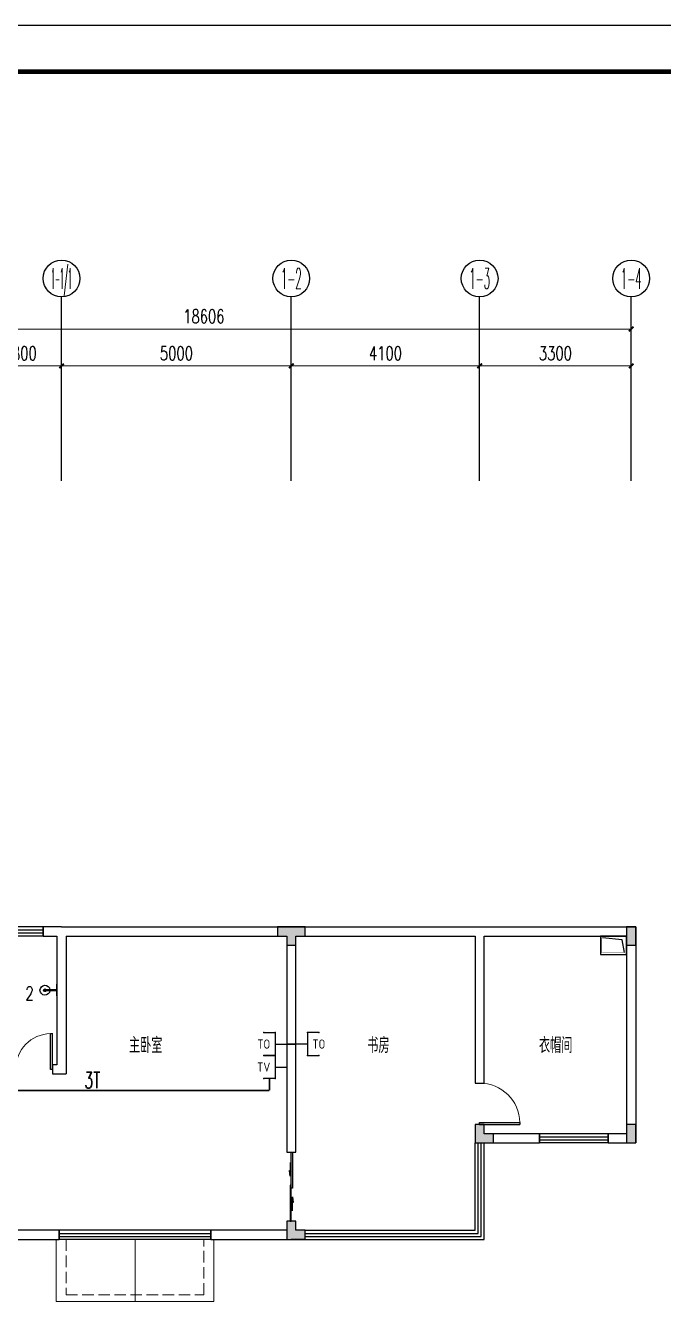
# Model space of a CAD drawing. Extents: x -7085 to 604621, y -1107727 to 606871.
# Drawn here: x 117884 to 131767, y 406450 to 434324 of the extents above; entities that cross this region are included whole.
import ezdxf
from ezdxf.enums import TextEntityAlignment as Align

# ---------------------------------------------------------------- set-up
doc = ezdxf.new("R2010")
doc.units = 0
doc.header["$LTSCALE"] = 1000
doc.header["$MEASUREMENT"] = 0
doc.linetypes.add('DASH', pattern=[0.35, 0.25, -0.1])
for name, color, linetype in [('A-DOOR', 141, 'Continuous'), ('A-FLOR-SPCL', 223, 'Continuous'), ('A-WALL-BRIC', 41, 'Continuous'), ('A-WALL-SURF', 253, 'Continuous'), ('AXIS', 3, 'Continuous'), ('AXIS_TEXT', 7, 'Continuous'), ('CURTWALL', 4, 'Continuous'), ('EQUIP-通讯', 3, 'Continuous'), ('G_COL_墙柱_', 4, 'Continuous'), ('PUB_DIM', 3, 'Continuous'), ('PUB_TEXT', 7, 'Continuous'), ('TEL_TEXT', 7, 'Continuous'), ('TEL_TITLE', 7, 'Continuous'), ('WALL-PARAPET', 6, 'Continuous'), ('WIRE-通讯', 4, 'Continuous')]:
    doc.layers.add(name, color=color, linetype=linetype)
doc.layers.add('建筑底图', color=8, linetype='Continuous', lineweight=5)
doc.styles.add('_TCH_AXIS', font='COMPLEX', dxfattribs={"bigfont": 'GBCBIG'})
doc.styles.add('_TCH_DIM', font='SIMPLEX', dxfattribs={"bigfont": 'GBCBIG'})
doc.styles.add('_TCH_DIM_T3', font='SIMPLEX', dxfattribs={"width": 0.705882, "bigfont": 'GBCBIG'})
doc.styles.add('_TEL_ATTDEF', font='GBENOR', dxfattribs={"width": 0.8, "height": 3, "bigfont": 'GBCBIG'})
doc.styles.add('_TEL_DIM', font='SIMPLEX', dxfattribs={"width": 0.8, "height": 3.5, "bigfont": 'HZTXT'})
doc.styles.add('COMPLEX', font='COMPLEX')
doc.dimstyles.new('_TCH_ARCH&&100', dxfattribs={"dimtxt": 297.5, "dimasz": 100, "dimexe": 250, "dimexo": 300, "dimgap": 126.25, "dimtad": 1, "dimdec": 0, "dimzin": 0, "dimdsep": 46, "dimtxsty": '_TCH_DIM_T3', "dimblk": 'ARCHTICK', "dimcen": 0.09, "dimclrt": 7, "dimazin": 2, "dimtfac": 1, "dimtdec": 0, "dimtix": 1, "dimtmove": 2, "dimatfit": 3, "dimfxl": 0, "dimtolj": 1, "dimtzin": 0, "dimarcsym": 0})

# ---------------------------------------------------------------- blocks, each defined once
blk = doc.blocks.new('A$C3F1816BB')
at = {"layer": 'A-FLOR-SPCL', "color": 0}
blk.add_lwpolyline([(400, 0), (0, 0), (0, 570), (400, 570)], close=True, dxfattribs=at)
blk.add_lwpolyline([(400, 0), (0, 0), (0, 570), (400, 570)], close=True, dxfattribs=at)
at = {"layer": 'A-FLOR-SPCL', "color": 0, "const_width": 3}
for points in [[(370, 30), (30, 30), (30, 540), (370, 540)], [(357, 43), (43, 43), (43, 527), (357, 527)]]:
    blk.add_lwpolyline(points, close=True, dxfattribs=at)
at = {"layer": 'A-FLOR-SPCL', "color": 0}
blk.add_lwpolyline([(357, 43), (85, 94), (43, 527)], dxfattribs=at)
blk = doc.blocks.new('$plan$00002939')
at = {"layer": 'A-FLOR-SPCL', "color": 0}
blk.add_line((-10, 0), (10, 0), dxfattribs=at)
for points in [[(-124, 0), (133, 0)], [(-10, 0), (-10, -263)], [(10, 0), (10, -263)]]:
    blk.add_lwpolyline(points, dxfattribs=at)
for centre, radius, start, end in [((0, -262), 108, 95.306, 84.694), ((0, -262), 28.3, 110.6725, 69.3275), ((0, -260), 10.5, 197.2381, 342.7619)]:
    blk.add_arc(centre, radius, start, end, dxfattribs=at)
blk = doc.blocks.new('COL')
at = {"layer": 'A-WALL-SURF'}
for points in [[(-14, -141), (-168, -268), (-295, -114), (14, 141), (268, -168), (114, -295)], [(1903, -2150), (1712, -1918), (1558, -2046), (1808, -2350), (2203, -2350), (2203, -2150)], [(6162, -2350), (6162, -2550), (6362, -2550), (6362, -2150), (5962, -2150), (5962, -2350)], [(1739, -3679), (1784, -3383), (1586, -3353), (1527, -3738), (1775, -4038), (1929, -3911)], [(-4769, -3804), (-5078, -4059), (-4823, -4367), (-4669, -4240), (-4796, -4086), (-4642, -3959)], [(-2442, -6940), (-2288, -6813), (-2161, -6967), (-2315, -7094), (-2188, -7249), (-2342, -7376), (-2596, -7067)], [(4162, -8937), (4362, -8937), (4362, -9837), (4162, -9837)], [(-279, -9563), (-124, -9436), (-252, -9282), (-406, -9409), (-533, -9254), (-688, -9382), (-433, -9690)], [(6362, -10950), (6362, -10750), (6162, -10750), (6162, -11150), (6562, -11150), (6562, -10950)], [(13162, -11150), (13362, -11150), (13362, -10950), (12762, -10950), (12762, -11150), (12962, -11150), (12962, -11350), (13162, -11350)], [(20562, -10950), (20362, -10950), (20362, -11350), (20562, -11350)], [(1757, -12032), (1912, -11904), (1784, -11750), (1630, -11877), (1503, -11723), (1349, -11850), (1603, -12159)], [(17262, -15450), (17262, -15250), (17062, -15250), (17062, -15650), (17462, -15650), (17462, -15450)], [(20562, -15250), (20362, -15250), (20362, -15650), (20562, -15650)], [(6054, -17241), (5900, -17368), (6215, -17750), (6615, -17750), (6615, -17550), (6309, -17550)], [(12962, -17350), (12962, -17750), (13362, -17750), (13362, -17550), (13162, -17550), (13162, -17350)]]:
    blk.add_hatch(color=0, dxfattribs=at).paths.add_polyline_path(points)
at = {"layer": 'G_COL_墙柱_', "color": 0}
for points in [[(-14, -141), (-168, -268), (-295, -114), (14, 141), (268, -168), (114, -295), (-14, -141)], [(1739, -3679), (1784, -3383), (1586, -3353), (1527, -3738), (1775, -4038), (1929, -3911), (1739, -3679)]]:
    blk.add_lwpolyline(points, dxfattribs=at)
at = {"layer": 'G_COL_墙柱_', "color": 0, "extrusion": (0, 0, -1)}
blk.add_lwpolyline([(-1903, -2150), (-1712, -1918), (-1558, -2046), (-1808, -2350), (-2203, -2350), (-2203, -2150)], close=True, dxfattribs=at)
at = {"layer": 'G_COL_墙柱_', "color": 0}
for points in [[(6162, -2350), (6162, -2550), (6362, -2550), (6362, -2150), (5962, -2150), (5962, -2350)], [(-4769, -3804), (-5078, -4059), (-4823, -4367), (-4669, -4240), (-4796, -4086), (-4642, -3959)], [(-2442, -6940), (-2288, -6813), (-2161, -6967), (-2315, -7094), (-2188, -7249), (-2342, -7376), (-2596, -7067), (-2442, -6940)], [(4162, -8937), (4362, -8937), (4362, -9837), (4162, -9837)], [(-279, -9563), (-124, -9436), (-252, -9282), (-406, -9409), (-533, -9254), (-688, -9382), (-433, -9690), (-279, -9563)], [(6362, -10950), (6362, -10750), (6162, -10750), (6162, -11150), (6562, -11150), (6562, -10950)], [(13162, -11150), (13362, -11150), (13362, -10950), (12762, -10950), (12762, -11150), (12962, -11150), (12962, -11350), (13162, -11350)], [(20562, -10950), (20362, -10950), (20362, -11350), (20562, -11350)], [(1757, -12032), (1912, -11904), (1784, -11750), (1630, -11877), (1503, -11723), (1349, -11850), (1603, -12159), (1757, -12032)], [(17262, -15450), (17262, -15250), (17062, -15250), (17062, -15650), (17462, -15650), (17462, -15450)], [(20562, -15250), (20362, -15250), (20362, -15650), (20562, -15650)], [(6054, -17241), (5900, -17368), (6215, -17750), (6615, -17750), (6615, -17550), (6309, -17550)], [(12962, -17350), (12962, -17750), (13362, -17750), (13362, -17550), (13162, -17550), (13162, -17350)]]:
    blk.add_lwpolyline(points, close=True, dxfattribs=at)
blk = doc.blocks.new('_AXISO')
blk.add_circle((0, 0), 0.5)
at = {"layer": 'AXIS_TEXT', "style": 'COMPLEX', "width": 1.041667}
blk.add_attdef('A', text='', height=0.56, dxfattribs=at).set_placement((-0.25, -0.28), (0.25, -0.28), align=Align.FIT)
blk = doc.blocks.new('$WINLIB2D$00000001')
at = {"color": 0}
for points in [[(-0.5, 0.5), (-0.5, -0.5)], [(-0.5, 0.5), (0.5, 0.5)], [(0.5, -0.5), (0.5, 0.5)], [(0.5, 0.1667), (-0.5, 0.1667)], [(0.5, -0.1667), (-0.5, -0.1667)], [(-0.5, -0.5), (0.5, -0.5)]]:
    blk.add_lwpolyline(points, dxfattribs=at)
blk = doc.blocks.new('$DorLib2D$00000001')
at = {"color": 0}
for p, q in [((0.45, 0.975), (0.5, 0.975)), ((0.45, 0), (0.45, 0.975)), ((0.5, 0), (0.5, 0.975)), ((0.5, 0), (0.45, 0))]:
    blk.add_line(p, q, dxfattribs=at)
at = {"color": 0, "lineweight": 13}
blk.add_arc((0.475, 0), 0.975, 91.4693, 180, dxfattribs=at)
blk = doc.blocks.new('$DorLib2D$00000131')
at = {"color": 0, "linetype": 'Continuous'}
for p, q in [((0.15, 0.125), (0.232, 0.197)), ((0.232, 0.197), (0.232, 0.125)), ((-0.5, 0.125), (-0.5, 0)), ((0.019, 0.125), (-0.5, 0.125)), ((-0.5, 0), (0.019, 0)), ((-0.024, 0), (0.5, 0)), ((-0.024, -0.125), (-0.024, 0)), ((0.019, 0), (0.019, 0.125)), ((0.35, 0.125), (0.15, 0.125)), ((0.5, 0), (0.5, -0.125)), ((-0.35, -0.125), (-0.15, -0.125)), ((-0.232, -0.197), (-0.232, -0.125)), ((-0.15, -0.125), (-0.232, -0.197)), ((0.5, -0.125), (-0.024, -0.125))]:
    blk.add_line(p, q, dxfattribs=at)
blk = doc.blocks.new('_ArchTick')
at = {"color": 0, "linetype": 'ByBlock', "const_width": 0.4}
blk.add_lwpolyline([(-0.5, -0.5), (0.5, 0.5)], dxfattribs=at)
blk = doc.blocks.new('*D1648')
at = {"layer": 'Defpoints', "color": 0}
for p in [(118667, 478457), (116867, 475957), (118667, 475957)]:
    blk.add_point(p, dxfattribs=at)
at = {"layer": 'PUB_DIM', "color": 0, "lineweight": -2}
for p, q in [((116867, 476257), (116867, 478707)), ((118667, 476257), (118667, 478707)), ((116867, 478457), (118667, 478457))]:
    blk.add_line(p, q, dxfattribs=at)
at = {"layer": 'PUB_DIM', "color": 0, "lineweight": -2, "xscale": 100, "yscale": 100, "zscale": 100, "rotation": 180}
blk.add_blockref('_ArchTick', (116867, 478457), dxfattribs=at)
at = {"layer": 'PUB_DIM', "color": 0, "lineweight": -2, "xscale": 100, "yscale": 100, "zscale": 100}
blk.add_blockref('_ArchTick', (118667, 478457), dxfattribs=at)
at = {"layer": 'PUB_DIM', "color": 7, "insert": (117767, 478732), "char_height": 297.5, "attachment_point": 5, "style": '_TCH_DIM_T3'}
blk.add_mtext('\\A1;1800', dxfattribs=at)
blk = doc.blocks.new('*D1649')
at = {"layer": 'Defpoints', "color": 0}
for p in [(123667, 478457), (118667, 475957), (123667, 475957)]:
    blk.add_point(p, dxfattribs=at)
at = {"layer": 'PUB_DIM', "color": 0, "lineweight": -2}
for p, q in [((118667, 476257), (118667, 478707)), ((123667, 476257), (123667, 478707)), ((118667, 478457), (123667, 478457))]:
    blk.add_line(p, q, dxfattribs=at)
at = {"layer": 'PUB_DIM', "color": 0, "lineweight": -2, "xscale": 100, "yscale": 100, "zscale": 100, "rotation": 180}
blk.add_blockref('_ArchTick', (118667, 478457), dxfattribs=at)
at = {"layer": 'PUB_DIM', "color": 0, "lineweight": -2, "xscale": 100, "yscale": 100, "zscale": 100}
blk.add_blockref('_ArchTick', (123667, 478457), dxfattribs=at)
at = {"layer": 'PUB_DIM', "color": 7, "insert": (121167, 478732), "char_height": 297.5, "attachment_point": 5, "style": '_TCH_DIM_T3'}
blk.add_mtext('\\A1;5000', dxfattribs=at)
blk = doc.blocks.new('*D1650')
at = {"layer": 'Defpoints', "color": 0}
for p in [(127767, 478457), (123667, 475957), (127767, 475957)]:
    blk.add_point(p, dxfattribs=at)
at = {"layer": 'PUB_DIM', "color": 0, "lineweight": -2}
for p, q in [((123667, 476257), (123667, 478707)), ((127767, 476257), (127767, 478707)), ((123667, 478457), (127767, 478457))]:
    blk.add_line(p, q, dxfattribs=at)
at = {"layer": 'PUB_DIM', "color": 0, "lineweight": -2, "xscale": 100, "yscale": 100, "zscale": 100, "rotation": 180}
blk.add_blockref('_ArchTick', (123667, 478457), dxfattribs=at)
at = {"layer": 'PUB_DIM', "color": 0, "lineweight": -2, "xscale": 100, "yscale": 100, "zscale": 100}
blk.add_blockref('_ArchTick', (127767, 478457), dxfattribs=at)
at = {"layer": 'PUB_DIM', "color": 7, "insert": (125717, 478732), "char_height": 297.5, "attachment_point": 5, "style": '_TCH_DIM_T3'}
blk.add_mtext('\\A1;4100', dxfattribs=at)
blk = doc.blocks.new('*D1651')
at = {"layer": 'Defpoints', "color": 0}
for p in [(131067, 478457), (127767, 475957), (131067, 475957)]:
    blk.add_point(p, dxfattribs=at)
at = {"layer": 'PUB_DIM', "color": 0, "lineweight": -2}
for p, q in [((127767, 476257), (127767, 478707)), ((131067, 476257), (131067, 478707)), ((127767, 478457), (131067, 478457))]:
    blk.add_line(p, q, dxfattribs=at)
at = {"layer": 'PUB_DIM', "color": 0, "lineweight": -2, "xscale": 100, "yscale": 100, "zscale": 100, "rotation": 180}
blk.add_blockref('_ArchTick', (127767, 478457), dxfattribs=at)
at = {"layer": 'PUB_DIM', "color": 0, "lineweight": -2, "xscale": 100, "yscale": 100, "zscale": 100}
blk.add_blockref('_ArchTick', (131067, 478457), dxfattribs=at)
at = {"layer": 'PUB_DIM', "color": 7, "insert": (129417, 478732), "char_height": 297.5, "attachment_point": 5, "style": '_TCH_DIM_T3'}
blk.add_mtext('\\A1;3300', dxfattribs=at)
blk = doc.blocks.new('*D1652')
at = {"layer": 'Defpoints', "color": 0}
for p in [(131067, 479257), (112461, 475957), (131067, 475957)]:
    blk.add_point(p, dxfattribs=at)
at = {"layer": 'PUB_DIM', "color": 0, "lineweight": -2}
for p, q in [((112461, 476257), (112461, 479507)), ((131067, 476257), (131067, 479507)), ((112461, 479257), (131067, 479257))]:
    blk.add_line(p, q, dxfattribs=at)
at = {"layer": 'PUB_DIM', "color": 0, "lineweight": -2, "xscale": 100, "yscale": 100, "zscale": 100, "rotation": 180}
blk.add_blockref('_ArchTick', (112461, 479257), dxfattribs=at)
at = {"layer": 'PUB_DIM', "color": 0, "lineweight": -2, "xscale": 100, "yscale": 100, "zscale": 100}
blk.add_blockref('_ArchTick', (131067, 479257), dxfattribs=at)
at = {"layer": 'PUB_DIM', "color": 7, "insert": (121764, 479532), "char_height": 297.5, "attachment_point": 5, "style": '_TCH_DIM_T3'}
blk.add_mtext('\\A1;18606', dxfattribs=at)
blk = doc.blocks.new('$equip$00001847')
for p, q in [((-0.5, 0.499), (-0.5, 0.999)), ((0.5, 0.999), (0.5, 0.499)), ((0.5, 0.499), (-0.5, 0.499)), ((0, 0.5), (0, 0))]:
    blk.add_line(p, q)
for p in [(-0.5, 0.999), (0.5, 0.999), (-0.5, 0.499), (0, 0), (0.5, 0.499)]:
    blk.add_point(p)
at = {"color": 7, "style": '_TEL_DIM'}
blk.add_attdef('$TEXT$', text='', height=0.4, dxfattribs=at).set_placement((0, 0.999), align=Align.MIDDLE_CENTER)
at = {"color": 7, "style": '_TEL_DIM', "flags": 1}
blk.add_attdef('A', text='', height=0.00002, dxfattribs=at).set_placement((0, 0), align=Align.MIDDLE_CENTER)
blk = doc.blocks.new('$equip$00001802')
for p, q in [((-0.5, 0.499), (-0.5, 0.999)), ((0.5, 0.999), (0.5, 0.499)), ((0.5, 0.499), (-0.5, 0.499)), ((0, 0.5), (0, 0))]:
    blk.add_line(p, q)
for p in [(-0.5, 0.999), (0.5, 0.999), (-0.5, 0.499), (0, 0), (0.5, 0.499)]:
    blk.add_point(p)
at = {"color": 7, "style": '_TEL_DIM'}
blk.add_attdef('$TEXT$', text='', height=0.4, dxfattribs=at).set_placement((0, 0.999), align=Align.MIDDLE_CENTER)
at = {"color": 7, "style": '_TEL_DIM', "flags": 1}
blk.add_attdef('A', text='', height=0.00002, dxfattribs=at).set_placement((0, 0), align=Align.MIDDLE_CENTER)
blk = doc.blocks.new('WC')
at = {"color": 8}
for points in [[(121984.5, 459457.3), (121984.5, 458107.3), (118550.5, 458107.3), (118550.5, 459457.3)], [(120267.5, 458107.3), (120267.5, 459457.3)]]:
    blk.add_lwpolyline(points, dxfattribs=at)
at = {"color": 8, "linetype": 'DASH'}
blk.add_lwpolyline([(118767.5, 459457.3), (118767.5, 458257.3), (121767.5, 458257.3), (121767.5, 459457.3)], dxfattribs=at)
at = {"layer": 'A-WALL-BRIC', "color": 8}
for p, q in [((118667.5, 466257.3), (118267.5, 466257.3)), ((118267.5, 466257.3), (118267.5, 466057.3)), ((118267.5, 466057.3), (118567.5, 466057.3)), ((118567.5, 466057.3), (118567.5, 463257.3)), ((118667.5, 466257.3), (123667.5, 466257.3)), ((118767.5, 466057.3), (118767.5, 463057.3)), ((118767.5, 466057.3), (123567.5, 466057.3)), ((123567.5, 466057.3), (123567.5, 461357.3)), ((123667.5, 466257.3), (127767.5, 466257.3)), ((123767.5, 466057.3), (127667.5, 466057.3)), ((123767.5, 461357.3), (123767.5, 466057.3)), ((127667.5, 466057.3), (127667.5, 462857.3)), ((127767.5, 466257.3), (131167.5, 466257.3)), ((127867.5, 466057.3), (130967.5, 466057.3)), ((127867.5, 462857.3), (127867.5, 466057.3)), ((130967.5, 466057.3), (130967.5, 461757.3)), ((131167.5, 466257.3), (131167.5, 461557.3)), ((118567.5, 463257.3), (118467.5, 463257.3)), ((118467.5, 463257.3), (118467.5, 463057.3)), ((118467.5, 463057.3), (118767.5, 463057.3)), ((127667.5, 462857.3), (127867.5, 462857.3)), ((127867.5, 461957.3), (127667.5, 461957.3)), ((127667.5, 461957.3), (127667.5, 461557.3)), ((127867.5, 461757.3), (127867.5, 461957.3)), ((129067.5, 461757.3), (127867.5, 461757.3)), ((129067.5, 461557.3), (129067.5, 461757.3)), ((130967.5, 461757.3), (130567.5, 461757.3)), ((130567.5, 461757.3), (130567.5, 461557.3)), ((123567.5, 461357.3), (123767.5, 461357.3)), ((127667.5, 461557.3), (129067.5, 461557.3)), ((130567.5, 461557.3), (131167.5, 461557.3)), ((118617.5, 459657.3), (116967.5, 459657.3)), ((118617.5, 459457.3), (118617.5, 459657.3)), ((123567.5, 459657.3), (121917.5, 459657.3)), ((121917.5, 459657.3), (121917.5, 459457.3)), ((123767.5, 459857.3), (123567.5, 459857.3)), ((123567.5, 459857.3), (123567.5, 459657.3)), ((123767.5, 459657.3), (123767.5, 459857.3)), ((123967.5, 459657.3), (123767.5, 459657.3)), ((123967.5, 459457.3), (123967.5, 459657.3)), ((116820.3, 459457.3), (118617.5, 459457.3)), ((121917.5, 459457.3), (123667.5, 459457.3)), ((123967.5, 459457.3), (123667.5, 459457.3))]:
    blk.add_line(p, q, dxfattribs=at)
at = {"layer": 'AXIS', "color": 8}
for p, q in [((118667.5, 475957.3), (118667.5, 479957.3)), ((123667.5, 475957.3), (123667.5, 479957.3)), ((127767.5, 475957.3), (127767.5, 479957.3)), ((131067.5, 475957.3), (131067.5, 479957.3))]:
    blk.add_line(p, q, dxfattribs=at)
at = {"layer": 'CURTWALL', "color": 8}
for p, q in [((127667.5, 459657.3), (127667.5, 461557.3)), ((127734.2, 459590.6), (127734.2, 461557.3)), ((127800.8, 459524), (127800.8, 461557.3)), ((127867.5, 459457.3), (127867.5, 461557.3)), ((123967.5, 459657.3), (127667.5, 459657.3)), ((123967.5, 459590.6), (127734.2, 459590.6)), ((123967.5, 459524), (127800.8, 459524)), ((123967.5, 459457.3), (127867.5, 459457.3))]:
    blk.add_line(p, q, dxfattribs=at)
at = {"layer": 'A-DOOR', "color": 8, "zscale": 200}
for name, p, xscale, yscale, rotation in [('$WINLIB2D$00000001', (117817.5, 466157.3), -900, -200, 1.482245913631191e-11), ('$DorLib2D$00000001', (118067.5, 463157.3), 800, 800, 1.482245913631239e-11), ('$DorLib2D$00000001', (127767.5, 462407.3), -900, -900, 90), ('$WINLIB2D$00000001', (129817.5, 461657.3), 1500, 200, 180), ('$DorLib2D$00000131', (123667.5, 460607.3), 1500, 200, 90), ('$WINLIB2D$00000001', (120267.5, 459557.3), 3300, 200, 180)]:
    blk.add_blockref(name, p, dxfattribs=dict(at, xscale=xscale, yscale=yscale, rotation=rotation))
at = {"layer": 'A-FLOR-SPCL', "color": 8, "linetype": 'Continuous', "xscale": -1}
for name, p, rotation in [('A$C3F1816BB', (130967.5, 466057.3), 90), ('$plan$00002939', (118567.5, 464878.5), 269.9999999999953)]:
    blk.add_blockref(name, p, dxfattribs=dict(at, rotation=rotation))
at = {"layer": 'AXIS', "color": 8}
ref = blk.add_blockref('_AXISO', (118667.5, 480357.3), dxfattribs=dict(at, xscale=800, yscale=800, zscale=800))
ref.add_attrib('A', '1-1/1', dxfattribs={"layer": 'AXIS_TEXT', "color": 8, "height": 452.55, "style": '_TCH_AXIS', "width": 0.241379}).set_placement((118441.2, 480131), (118893.8, 480131), align=Align.FIT)
ref = blk.add_blockref('_AXISO', (123667.5, 480357.3), dxfattribs=dict(at, xscale=800, yscale=800, zscale=800))
ref.add_attrib('A', '1-2', dxfattribs={"layer": 'AXIS_TEXT', "color": 8, "height": 452.55, "style": '_TCH_AXIS', "width": 0.381818}).set_placement((123441.2, 480131), (123893.8, 480131), align=Align.FIT)
ref = blk.add_blockref('_AXISO', (127767.5, 480357.3), dxfattribs=dict(at, xscale=800, yscale=800, zscale=800))
ref.add_attrib('A', '1-3', dxfattribs={"layer": 'AXIS_TEXT', "color": 8, "height": 452.55, "style": '_TCH_AXIS', "width": 0.381818}).set_placement((127541.2, 480131), (127993.8, 480131), align=Align.FIT)
ref = blk.add_blockref('_AXISO', (131067.5, 480357.3), dxfattribs=dict(at, xscale=800, yscale=800, zscale=800))
ref.add_attrib('A', '1-4', dxfattribs={"layer": 'AXIS_TEXT', "color": 8, "height": 452.55, "style": '_TCH_AXIS', "width": 0.368421}).set_placement((130841.2, 480131), (131293.8, 480131), align=Align.FIT)
at = {"layer": 'WALL-PARAPET', "color": 8}
blk.add_blockref('COL', (110605.8, 477207), dxfattribs=at)
at = {"layer": 'PUB_TEXT', "color": 8, "style": '_TCH_DIM', "width": 0.705882}
blk.add_text('2', height=297.5, dxfattribs=at).set_placement((117879.5, 464661.6))
at = {"layer": 'PUB_TEXT', "color": 8, "style": '_TCH_DIM'}
for s, p in [('主卧室', (120133.7, 463511.7)), ('书房', (125320.3, 463511.7)), ('衣帽间', (129058.1, 463511.7))]:
    blk.add_text(s, height=337.59, dxfattribs=at).set_placement(p)
at = {"layer": 'PUB_DIM', "color": 8}
for p1, p2, distance, picture, middle in [((112461.4, 475957.3), (131067.5, 475957.3), 3300, '*D1652', (121764.5, 479532.3)), ((116867.5, 475957.3), (118667.5, 475957.3), 2500, '*D1648', (117767.5, 478732.3)), ((118667.5, 475957.3), (123667.5, 475957.3), 2500, '*D1649', (121167.5, 478732.3)), ((123667.5, 475957.3), (127767.5, 475957.3), 2500, '*D1650', (125717.5, 478732.3)), ((127767.5, 475957.3), (131067.5, 475957.3), 2500, '*D1651', (129417.5, 478732.3))]:
    dim = blk.add_aligned_dim(p1=p1, p2=p2, distance=distance, dimstyle='_TCH_ARCH&&100', dxfattribs=at)
    dim.commit()
    dim.dimension.update_dxf_attribs({"geometry": picture, "text_midpoint": middle})

msp = doc.modelspace()

# ---------------------------------------------------------------- linework, layer by layer
at = {"layer": 'TEL_TITLE', "color": 4}
msp.add_lwpolyline([(93164.1, 392324.2), (152564.1, 392324.2), (152564.1, 434324.2), (93164.1, 434324.2)], close=True, dxfattribs=at)
at = {"layer": 'TEL_TITLE', "color": 4, "const_width": 100}
msp.add_lwpolyline([(95664.1, 393324.2), (151564.1, 393324.2), (151564.1, 433324.2), (95664.1, 433324.2)], close=True, dxfattribs=at)
at = {"layer": 'WIRE-通讯', "const_width": 35}
for points in [[(123567.5, 412175.9), (123767.5, 412175.9)], [(123193, 411169.3), (123193, 411425.9)], [(116604, 411169.3), (123193, 411169.3)]]:
    msp.add_lwpolyline(points, dxfattribs=at)

# ---------------------------------------------------------------- block references
at = {"layer": 'EQUIP-通讯'}
ref = msp.add_blockref('$equip$00001847', (123567.5, 412175.9), dxfattribs=dict(at, xscale=500, yscale=500, zscale=500, rotation=90))
ref.add_attrib('$TEXT$', 'TO', dxfattribs={"layer": '0', "color": 7, "height": 200, "style": '_TEL_ATTDEF'}).set_placement((123068, 412175.9), align=Align.MIDDLE_CENTER)
ref = msp.add_blockref('$equip$00001847', (123767.5, 412175.9), dxfattribs=dict(at, xscale=-500, yscale=500, zscale=500, rotation=270))
ref.add_attrib('$TEXT$', 'TO', dxfattribs={"layer": '0', "color": 7, "height": 200, "style": '_TEL_ATTDEF'}).set_placement((124267, 412175.9), align=Align.MIDDLE_CENTER)
ref = msp.add_blockref('$equip$00001802', (123567.5, 411675.9), dxfattribs=dict(at, xscale=500, yscale=500, zscale=500, rotation=90))
ref.add_attrib('$TEXT$', 'TV', dxfattribs={"layer": '0', "color": 7, "height": 200, "style": '_TEL_ATTDEF'}).set_placement((123068, 411675.9), align=Align.MIDDLE_CENTER)
at = {"layer": '建筑底图'}
msp.add_blockref('WC', (0, -51531.4), dxfattribs=at)

# ---------------------------------------------------------------- texts
at = {"layer": 'TEL_TEXT', "style": '_TEL_DIM', "width": 0.64}
msp.add_text('3T', height=350, dxfattribs=at).set_placement((119164.4, 411216.2))

doc.saveas('drawing.dxf')
